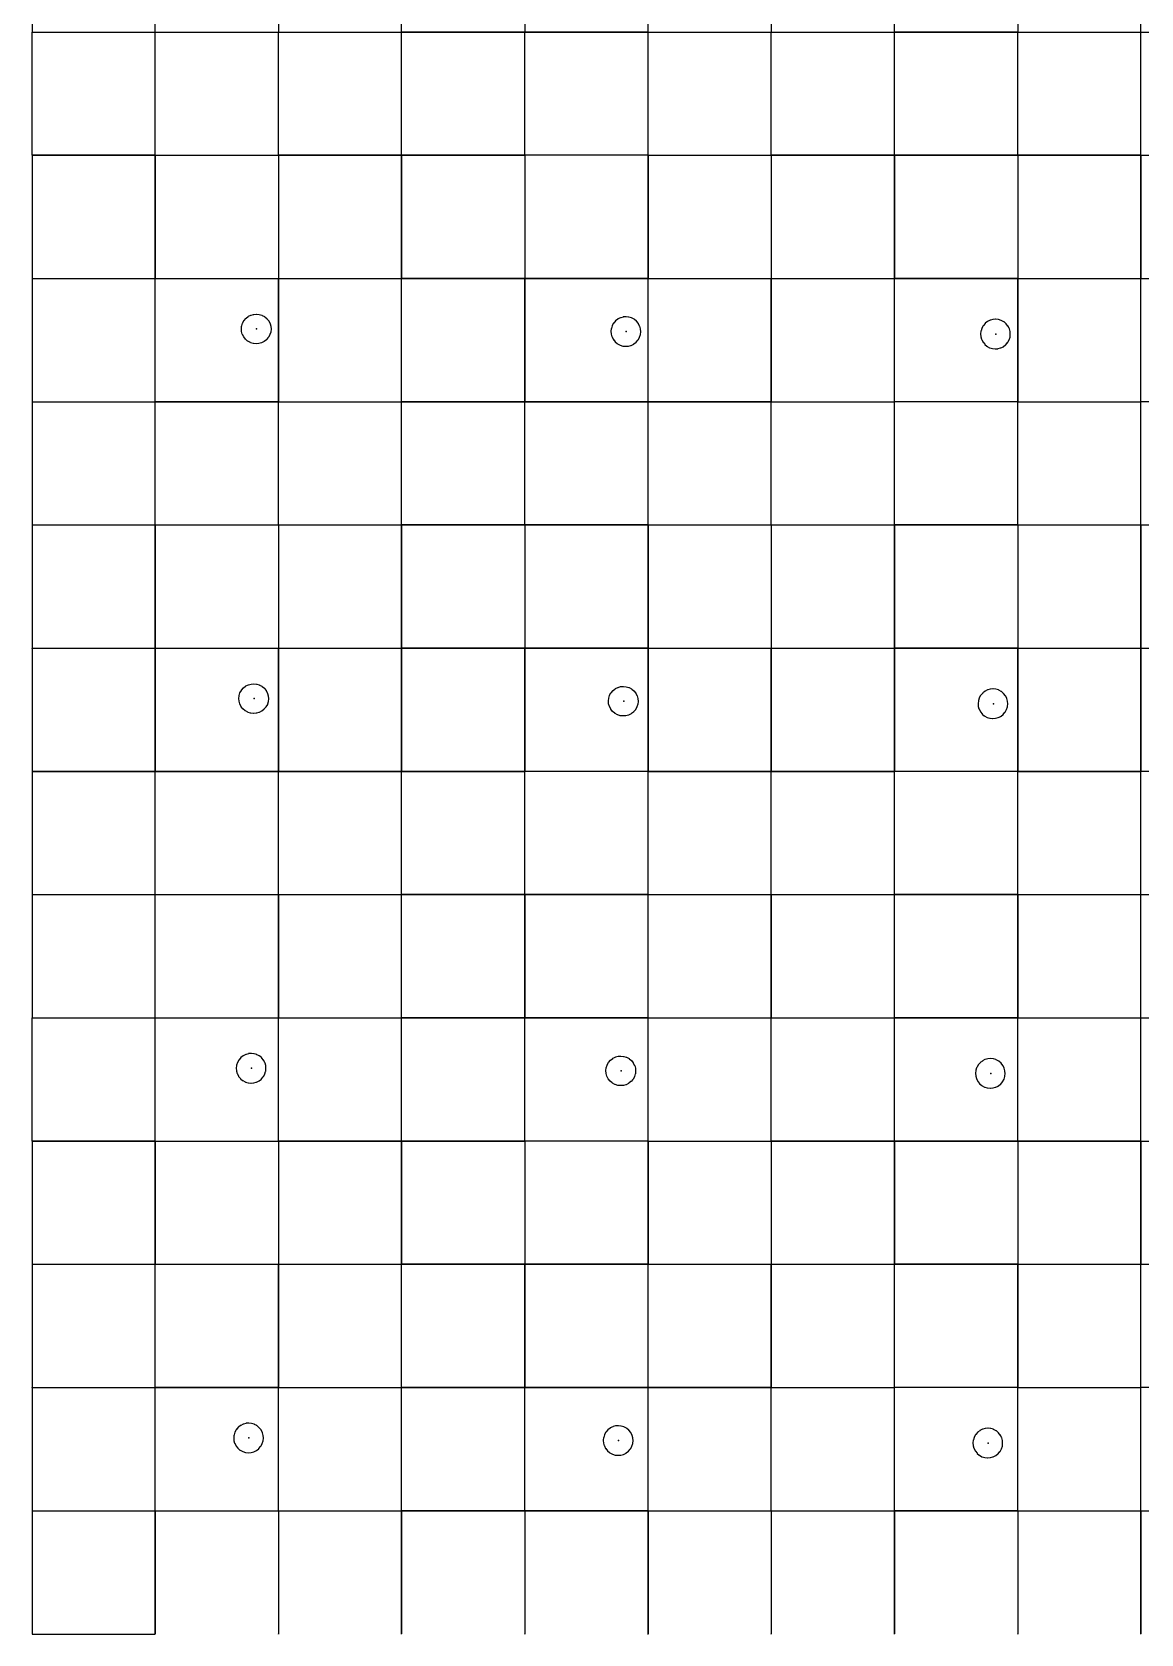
# Model space of a CAD drawing. Header units: metres. Extents: x 0 to 398, y -24 to 612.
# Drawn here: x 0 to 81, y 396 to 513 of the extents above; entities that cross this region are included whole.
import ezdxf

# ---------------------------------------------------------------- set-up
doc = ezdxf.new("R2010")
doc.units = ezdxf.units.M
doc.layers.add('LAYER_01_CUT', color=7, linetype='Continuous')
doc.layers.add('LAYER_04_GRID', color=7, linetype='Continuous')

msp = doc.modelspace()

# ---------------------------------------------------------------- linework, layer by layer
at = {"layer": 'LAYER_01_CUT'}
for points in [[(0, 530.99), (0, 522), (0, 521.99), (0, 513), (8.99, 513), (9, 513), (9, 521.99), (9, 522), (9, 530.99)], [(18, 521.99), (18, 513), (26.99, 513), (27, 513), (27, 521.99), (27, 522), (27, 530.99)], [(36, 521.99), (36, 513), (44.99, 513), (45, 513), (45, 521.99), (45, 522), (45, 530.99)], [(54, 521.99), (54, 513), (62.99, 513), (63, 513), (63, 521.99), (63, 522), (63, 530.99)], [(72, 521.99), (72, 513), (80.99, 513), (81, 513), (81, 521.99), (81, 522), (81, 530.99)], [(0, 512.99), (0, 513)], [(0, 513), (0.01, 513)], [(8.99, 504), (0, 504), (0, 512.99)], [(0.01, 513), (9, 513)], [(9, 513.01), (9, 513)], [(9.01, 513), (9, 513)], [(9, 512.99), (9, 513)], [(9, 504.01), (9, 513)], [(9, 513), (17.99, 513)], [(17.99, 486), (9, 486), (9, 494.99), (9, 495), (9, 503.99), (9, 504), (9, 512.99)], [(9.01, 513), (18, 513)], [(18, 513), (17.99, 513)], [(18, 513.01), (18, 513)], [(18, 512.99), (18, 513)], [(18, 504.01), (18, 513)], [(18, 513), (18.01, 513)], [(26.99, 504), (18, 504), (18, 512.99)], [(18.01, 513), (27, 513)], [(27, 513.01), (27, 513)], [(35.99, 513), (27, 513)], [(27.01, 513), (27, 513)], [(27, 512.99), (27, 513)], [(27, 504.01), (27, 513)], [(35.99, 486), (27, 486), (27, 494.99), (27, 495), (27, 503.99), (27, 504), (27, 512.99)], [(27.01, 513), (36, 513)], [(35.99, 513), (36, 513)], [(36, 513.01), (36, 513)], [(36, 512.99), (36, 513)], [(36, 504.01), (36, 513)], [(36, 513), (36.01, 513)], [(44.99, 504), (36, 504), (36, 512.99)], [(45, 513), (36.01, 513)], [(45, 513.01), (45, 513)], [(45, 512.99), (45, 513)], [(45, 504.01), (45, 513)], [(45, 513), (53.99, 513)], [(45, 513), (45.01, 513)], [(53.99, 486), (45, 486), (45, 494.99), (45, 495), (45, 503.99), (45, 504), (45, 512.99)], [(45.01, 513), (54, 513)], [(53.99, 513), (54, 513)], [(54, 513.01), (54, 513)], [(54.01, 513), (54, 513)], [(54, 512.99), (54, 513)], [(54, 504.01), (54, 513)], [(62.99, 504), (54, 504), (54, 512.99)], [(54.01, 513), (63, 513)], [(63, 513.01), (63, 513)], [(63, 512.99), (63, 513)], [(63, 504.01), (63, 513)], [(63, 513), (71.99, 513)], [(63, 513), (63.01, 513)], [(71.99, 486), (63, 486), (63, 494.99), (63, 495), (63, 503.99), (63, 504), (63, 512.99)], [(72, 513), (63.01, 513)], [(72, 513), (71.99, 513)], [(72, 513.01), (72, 513)], [(72, 512.99), (72, 513)], [(72, 504.01), (72, 513)], [(72, 513), (72.01, 513)], [(80.99, 504), (72, 504), (72, 512.99)], [(72.01, 513), (81, 513)], [(81, 513.01), (81, 513)], [(81.01, 513), (81, 513)], [(81, 512.99), (81, 513)], [(81, 504.01), (81, 513)], [(81, 513), (89.99, 513)], [(89.99, 486), (81, 486), (81, 494.99), (81, 495), (81, 503.99), (81, 504), (81, 512.99)], [(0, 504), (0, 503.99)], [(0, 504), (0.01, 504)], [(0, 503.99), (0, 495), (0, 494.99), (0, 486), (8.99, 486)], [(0.01, 504), (9, 504)], [(8.99, 504), (9, 504)], [(9, 504), (9, 504.01)], [(9.01, 504), (9, 504)], [(9, 504), (9, 495.01)], [(9, 504), (17.99, 504)], [(9.01, 504), (18, 504)], [(18, 504), (17.99, 504)], [(18, 504), (18, 504.01)], [(18, 504), (18, 503.99)], [(18, 504), (18, 495.01)], [(18, 504), (18.01, 504)], [(18, 503.99), (18, 495), (18, 495.01)], [(18.01, 504), (27, 504)], [(26.99, 504), (27, 504)], [(27, 504), (27, 504.01)], [(35.99, 504), (27, 504)], [(27.01, 504), (27, 504)], [(27, 504), (27, 495.01)], [(27.01, 504), (36, 504)], [(35.99, 504), (36, 504)], [(36, 504), (36, 504.01)], [(36, 504), (36, 503.99)], [(36, 504), (36, 495.01)], [(36, 504), (36.01, 504)], [(36, 503.99), (36, 495), (36, 495.01)], [(45, 504), (36.01, 504)], [(45, 504), (44.99, 504)], [(45, 504), (45, 504.01)], [(45, 504), (45, 495.01)], [(45, 504), (53.99, 504)], [(45, 504), (45.01, 504)], [(45.01, 504), (54, 504)], [(53.99, 504), (54, 504)], [(54, 504), (54, 504.01)], [(54.01, 504), (54, 504)], [(54, 504), (54, 503.99)], [(54, 504), (54, 495.01)], [(54, 503.99), (54, 495), (54, 495.01)], [(54.01, 504), (63, 504)], [(63, 504), (62.99, 504)], [(63, 504), (63, 504.01)], [(63, 504), (63, 495.01)], [(63, 504), (71.99, 504)], [(63, 504), (63.01, 504)], [(72, 504), (63.01, 504)], [(72, 504), (71.99, 504)], [(72, 504), (72, 504.01)], [(72, 504), (72, 503.99)], [(72, 504), (72, 495.01)], [(72, 504), (72.01, 504)], [(72, 503.99), (72, 495), (72, 495.01)], [(72.01, 504), (81, 504)], [(80.99, 504), (81, 504)], [(81, 504), (81, 504.01)], [(81.01, 504), (81, 504)], [(81, 504), (81, 495.01)], [(81, 504), (89.99, 504)], [(0, 495), (8.99, 495)], [(0, 495), (0.01, 495)], [(0.01, 495), (9, 495)], [(8.99, 495), (9, 495)], [(9, 495), (9, 495.01)], [(9.01, 495), (9, 495)], [(9, 486.01), (9, 495)], [(9, 495), (17.99, 495)], [(9.01, 495), (18, 495)], [(18, 495), (17.99, 495)], [(18, 486.01), (18, 495)], [(18, 495), (18, 494.99)], [(18, 495), (26.99, 495)], [(18, 495), (18.01, 495)], [(18, 494.99), (18, 486), (26.99, 486)], [(18.01, 495), (27, 495)], [(26.99, 495), (27, 495)], [(27, 495), (27, 495.01)], [(35.99, 495), (27, 495)], [(27.01, 495), (27, 495)], [(27, 486.01), (27, 495)], [(27.01, 495), (36, 495)], [(35.99, 495), (36, 495)], [(36, 486.01), (36, 495)], [(36, 495), (36, 494.99)], [(36, 495), (44.99, 495)], [(36, 495), (36.01, 495)], [(36, 494.99), (36, 486), (44.99, 486)], [(45, 495), (36.01, 495)], [(45, 495), (44.99, 495)], [(45, 495), (45, 495.01)], [(45, 486.01), (45, 495)], [(45, 495), (53.99, 495)], [(45, 495), (45.01, 495)], [(45.01, 495), (54, 495)], [(53.99, 495), (54, 495)], [(54.01, 495), (54, 495)], [(54, 486.01), (54, 495)], [(54, 495), (54, 494.99)], [(54, 495), (62.99, 495)], [(54, 494.99), (54, 486), (62.99, 486)], [(54.01, 495), (63, 495)], [(63, 495), (62.99, 495)], [(63, 495), (63, 495.01)], [(63, 486.01), (63, 495)], [(63, 495), (71.99, 495)], [(63, 495), (63.01, 495)], [(72, 495), (63.01, 495)], [(72, 495), (71.99, 495)], [(72, 486.01), (72, 495)], [(72, 495), (72, 494.99)], [(72, 495), (80.99, 495)], [(72, 495), (72.01, 495)], [(72, 494.99), (72, 486), (80.99, 486)], [(72.01, 495), (81, 495)], [(80.99, 495), (81, 495)], [(81, 495), (81, 495.01)], [(81.01, 495), (81, 495)], [(81, 486.01), (81, 495)], [(81, 495), (89.99, 495)], [(17.44, 491.1), (17.44, 491.09), (17.38, 490.91), (17.38, 490.9), (17.37, 490.89), (17.28, 490.71), (17.27, 490.71), (17.26, 490.69), (17.13, 490.54), (17.12, 490.53), (16.96, 490.41), (16.96, 490.4), (16.95, 490.4), (16.77, 490.31), (16.76, 490.3), (16.76, 490.3), (16.57, 490.25), (16.56, 490.25), (16.56, 490.25), (16.38, 490.23), (16.37, 490.23), (16.36, 490.23), (16.17, 490.25), (16.16, 490.25), (16.15, 490.26), (15.97, 490.31), (15.96, 490.32), (15.95, 490.32), (15.77, 490.42), (15.77, 490.42), (15.75, 490.43), (15.6, 490.56), (15.59, 490.57), (15.47, 490.73), (15.46, 490.74), (15.46, 490.74), (15.37, 490.92), (15.36, 490.93), (15.36, 490.94), (15.31, 491.12), (15.31, 491.13), (15.31, 491.14), (15.29, 491.32), (15.29, 491.32), (15.29, 491.33), (15.31, 491.52), (15.31, 491.53), (15.32, 491.54), (15.37, 491.73), (15.38, 491.73), (15.38, 491.74), (15.48, 491.92), (15.48, 491.93), (15.49, 491.94), (15.62, 492.09), (15.63, 492.1), (15.79, 492.23), (15.8, 492.23), (15.8, 492.24), (15.98, 492.32), (15.99, 492.33), (16, 492.33), (16.18, 492.38), (16.19, 492.38), (16.2, 492.38), (16.38, 492.4), (16.38, 492.4), (16.39, 492.4), (16.58, 492.38), (16.59, 492.38), (16.6, 492.38), (16.79, 492.32), (16.8, 492.31), (16.8, 492.31), (16.98, 492.22), (16.99, 492.21), (17, 492.2), (17.16, 492.07), (17.16, 492.06), (17.29, 491.9), (17.29, 491.9), (17.3, 491.89), (17.39, 491.71), (17.39, 491.7), (17.39, 491.69), (17.44, 491.51), (17.44, 491.5), (17.44, 491.49), (17.46, 491.32), (17.46, 491.31), (17.46, 491.3), (17.44, 491.11), (17.44, 491.1)], [(42.75, 490.25), (42.77, 490.23), (42.77, 490.23), (42.95, 490.13), (42.96, 490.13), (42.97, 490.13), (43.15, 490.07), (43.16, 490.07), (43.17, 490.07), (43.36, 490.05), (43.37, 490.05), (43.38, 490.05), (43.56, 490.06), (43.56, 490.06), (43.57, 490.06), (43.75, 490.11), (43.76, 490.12), (43.77, 490.12), (43.95, 490.21), (43.96, 490.21), (43.96, 490.22), (44.12, 490.34), (44.13, 490.35), (44.26, 490.51), (44.27, 490.52), (44.28, 490.53), (44.37, 490.7), (44.38, 490.71), (44.38, 490.72), (44.44, 490.91), (44.44, 490.91), (44.44, 490.92), (44.46, 491.11), (44.46, 491.12), (44.46, 491.13), (44.44, 491.31), (44.44, 491.32), (44.44, 491.32), (44.39, 491.51), (44.39, 491.52), (44.38, 491.52), (44.3, 491.7), (44.29, 491.71), (44.29, 491.72), (44.16, 491.88), (44.16, 491.88), (44, 492.01), (43.99, 492.02), (43.98, 492.03), (43.8, 492.12), (43.79, 492.13), (43.79, 492.13), (43.6, 492.19), (43.59, 492.19), (43.58, 492.19), (43.39, 492.21), (43.38, 492.21), (43.38, 492.21), (43.2, 492.2), (43.19, 492.2), (43.18, 492.19), (43, 492.14), (42.99, 492.14), (42.98, 492.14), (42.8, 492.05), (42.8, 492.04), (42.79, 492.04), (42.63, 491.91), (42.62, 491.91), (42.49, 491.75), (42.48, 491.74), (42.48, 491.73), (42.38, 491.56), (42.38, 491.55), (42.37, 491.54), (42.32, 491.35), (42.31, 491.34), (42.31, 491.34), (42.29, 491.14), (42.29, 491.14), (42.29, 491.13), (42.31, 490.95), (42.31, 490.94), (42.31, 490.93), (42.36, 490.75), (42.36, 490.74), (42.37, 490.73), (42.46, 490.56), (42.46, 490.55), (42.47, 490.54), (42.59, 490.38), (42.6, 490.38), (42.75, 490.25)], [(69.6, 490.19), (69.75, 490.06), (69.76, 490.05), (69.77, 490.04), (69.95, 489.95), (69.96, 489.94), (69.97, 489.94), (70.15, 489.88), (70.16, 489.88), (70.17, 489.88), (70.36, 489.86), (70.37, 489.86), (70.38, 489.86), (70.55, 489.87), (70.56, 489.88), (70.57, 489.88), (70.75, 489.93), (70.76, 489.93), (70.77, 489.93), (70.95, 490.02), (70.96, 490.03), (70.96, 490.03), (71.12, 490.16), (71.13, 490.16), (71.26, 490.32), (71.27, 490.33), (71.27, 490.34), (71.37, 490.52), (71.37, 490.52), (71.38, 490.53), (71.44, 490.72), (71.44, 490.73), (71.44, 490.74), (71.46, 490.93), (71.46, 490.94), (71.46, 490.94), (71.44, 491.12), (71.44, 491.13), (71.44, 491.14), (71.39, 491.32), (71.39, 491.33), (71.38, 491.34), (71.3, 491.51), (71.29, 491.52), (71.29, 491.53), (71.16, 491.69), (71.15, 491.7), (71, 491.83), (70.99, 491.84), (70.98, 491.84), (70.8, 491.94), (70.79, 491.94), (70.79, 491.94), (70.6, 492), (70.59, 492), (70.58, 492.01), (70.39, 492.03), (70.38, 492.03), (70.38, 492.03), (70.2, 492.01), (70.19, 492.01), (70.18, 492.01), (70, 491.96), (69.99, 491.95), (69.98, 491.95), (69.8, 491.86), (69.8, 491.86), (69.79, 491.85), (69.63, 491.73), (69.62, 491.72), (69.49, 491.57), (69.48, 491.55), (69.48, 491.55), (69.38, 491.37), (69.38, 491.36), (69.37, 491.35), (69.32, 491.17), (69.31, 491.16), (69.31, 491.15), (69.29, 490.96), (69.29, 490.95), (69.29, 490.94), (69.31, 490.76), (69.31, 490.76), (69.31, 490.75), (69.36, 490.56), (69.36, 490.56), (69.37, 490.55), (69.46, 490.37), (69.46, 490.36), (69.47, 490.36), (69.59, 490.2), (69.6, 490.19)], [(0, 485.99), (0, 486)], [(0, 486), (0.01, 486)], [(0, 485.99), (0, 477), (0, 476.99), (0, 468), (8.99, 468), (9, 468), (9, 476.99), (9, 477), (9, 485.99)], [(0.01, 486), (9, 486)], [(8.99, 486), (9, 486)], [(9, 486.01), (9, 486)], [(9.01, 486), (9, 486)], [(9, 485.99), (9, 486)], [(9, 477.01), (9, 486)], [(9.01, 486), (18, 486)], [(18, 486), (17.99, 486)], [(17.99, 477), (18, 477), (18, 485.99)], [(18, 486.01), (18, 486)], [(18, 485.99), (18, 486)], [(18, 477.01), (18, 486)], [(18, 486), (18.01, 486)], [(18.01, 486), (27, 486)], [(26.99, 486), (27, 486)], [(26.99, 468), (27, 468), (27, 476.99), (27, 477), (27, 485.99)], [(27, 486.01), (27, 486)], [(27.01, 486), (27, 486)], [(27, 485.99), (27, 486)], [(27, 477.01), (27, 486)], [(27.01, 486), (36, 486)], [(35.99, 486), (36, 486)], [(35.99, 477), (36, 477), (36, 485.99)], [(36, 486.01), (36, 486)], [(36, 485.99), (36, 486)], [(36, 477.01), (36, 486)], [(36, 486), (36.01, 486)], [(45, 486), (36.01, 486)], [(45, 486), (44.99, 486)], [(44.99, 468), (45, 468), (45, 476.99), (45, 477), (45, 485.99)], [(45, 486.01), (45, 486)], [(45, 485.99), (45, 486)], [(45, 477.01), (45, 486)], [(45, 486), (45.01, 486)], [(45.01, 486), (54, 486)], [(53.99, 486), (54, 486)], [(53.99, 477), (54, 477), (54, 485.99)], [(54, 486.01), (54, 486)], [(54.01, 486), (54, 486)], [(54, 485.99), (54, 486)], [(54, 477.01), (54, 486)], [(54.01, 486), (63, 486)], [(63, 486), (62.99, 486)], [(62.99, 468), (63, 468), (63, 476.99), (63, 477), (63, 485.99)], [(63, 486.01), (63, 486)], [(63, 485.99), (63, 486)], [(63, 477.01), (63, 486)], [(63, 486), (63.01, 486)], [(72, 486), (63.01, 486)], [(72, 486), (71.99, 486)], [(71.99, 477), (72, 477), (72, 485.99)], [(72, 486.01), (72, 486)], [(72, 485.99), (72, 486)], [(72, 477.01), (72, 486)], [(72, 486), (72.01, 486)], [(72.01, 486), (81, 486)], [(80.99, 486), (81, 486)], [(80.99, 468), (81, 468), (81, 476.99), (81, 477), (81, 485.99)], [(81, 486.01), (81, 486)], [(81.01, 486), (81, 486)], [(81, 485.99), (81, 486)], [(81, 477.01), (81, 486)], [(0, 477), (8.99, 477)], [(0, 477), (0.01, 477)], [(0.01, 477), (9, 477)], [(8.99, 477), (9, 477)], [(9, 477), (9, 477.01)], [(9.01, 477), (9, 477)], [(9, 477), (9, 468.01)], [(9, 477), (17.99, 477)], [(9.01, 477), (18, 477)], [(18, 477), (18, 477.01)], [(18, 477), (18, 476.99)], [(18, 477), (18, 468.01)], [(18, 477), (26.99, 477)], [(18, 477), (18.01, 477)], [(18, 476.99), (18, 468), (18, 468.01)], [(18.01, 477), (27, 477)], [(26.99, 477), (27, 477)], [(27, 477), (27, 477.01)], [(35.99, 477), (27, 477)], [(27.01, 477), (27, 477)], [(27, 477), (27, 468.01)], [(27.01, 477), (36, 477)], [(36, 477), (36, 477.01)], [(36, 477), (36, 476.99)], [(36, 477), (36, 468.01)], [(36, 477), (44.99, 477)], [(36, 477), (36.01, 477)], [(36, 476.99), (36, 468), (36, 468.01)], [(45, 477), (36.01, 477)], [(45, 477), (44.99, 477)], [(45, 477), (45, 477.01)], [(45, 477), (45, 468.01)], [(45, 477), (53.99, 477)], [(45, 477), (45.01, 477)], [(45.01, 477), (54, 477)], [(54, 477), (54, 477.01)], [(54.01, 477), (54, 477)], [(54, 477), (54, 476.99)], [(54, 477), (54, 468.01)], [(54, 477), (62.99, 477)], [(54, 476.99), (54, 468), (54, 468.01)], [(54.01, 477), (63, 477)], [(63, 477), (62.99, 477)], [(63, 477), (63, 477.01)], [(63, 477), (63, 468.01)], [(63, 477), (71.99, 477)], [(63, 477), (63.01, 477)], [(72, 477), (63.01, 477)], [(72, 477), (72, 477.01)], [(72, 477), (72, 476.99)], [(72, 477), (72, 468.01)], [(72, 477), (80.99, 477)], [(72, 477), (72.01, 477)], [(72, 476.99), (72, 468), (72, 468.01)], [(72.01, 477), (81, 477)], [(80.99, 477), (81, 477)], [(81, 477), (81, 477.01)], [(81.01, 477), (81, 477)], [(81, 477), (81, 468.01)], [(81, 477), (89.99, 477)], [(0, 467.99), (0, 468)], [(0, 468), (0.01, 468)], [(0.01, 468), (9, 468)], [(9, 468), (9, 468.01)], [(9.01, 468), (9, 468)], [(9, 467.99), (9, 468)], [(9, 459.01), (9, 468)], [(9, 468), (17.99, 468)], [(9.01, 468), (18, 468)], [(18, 468), (17.99, 468)], [(18, 467.99), (18, 468)], [(18, 459.01), (18, 468)], [(18, 468), (26.99, 468)], [(18, 468), (18.01, 468)], [(18.01, 468), (27, 468)], [(27, 468), (27, 468.01)], [(35.99, 468), (27, 468)], [(27.01, 468), (27, 468)], [(27, 467.99), (27, 468)], [(27, 459.01), (27, 468)], [(27.01, 468), (36, 468)], [(35.99, 468), (36, 468)], [(36, 467.99), (36, 468)], [(36, 459.01), (36, 468)], [(36, 468), (44.99, 468)], [(36, 468), (36.01, 468)], [(45, 468), (36.01, 468)], [(45, 468), (45, 468.01)], [(45, 467.99), (45, 468)], [(45, 459.01), (45, 468)], [(45, 468), (53.99, 468)], [(45, 468), (45.01, 468)], [(45.01, 468), (54, 468)], [(53.99, 468), (54, 468)], [(54.01, 468), (54, 468)], [(54, 467.99), (54, 468)], [(54, 459.01), (54, 468)], [(54, 468), (62.99, 468)], [(54.01, 468), (63, 468)], [(63, 468), (63, 468.01)], [(63, 467.99), (63, 468)], [(63, 459.01), (63, 468)], [(63, 468), (71.99, 468)], [(63, 468), (63.01, 468)], [(72, 468), (63.01, 468)], [(72, 468), (71.99, 468)], [(72, 467.99), (72, 468)], [(72, 459.01), (72, 468)], [(72, 468), (80.99, 468)], [(72, 468), (72.01, 468)], [(72.01, 468), (81, 468)], [(81, 468), (81, 468.01)], [(81.01, 468), (81, 468)], [(81, 467.99), (81, 468)], [(81, 459.01), (81, 468)], [(81, 468), (89.99, 468)], [(0, 467.99), (0, 459)], [(9, 467.99), (9, 459)], [(18, 467.99), (18, 459)], [(27, 467.99), (27, 459)], [(36, 467.99), (36, 459)], [(45, 467.99), (45, 459)], [(54, 467.99), (54, 459)], [(63, 467.99), (63, 459)], [(72, 467.99), (72, 459)], [(81, 467.99), (81, 459)], [(15.19, 464.73), (15.19, 464.74), (15.29, 464.92), (15.3, 464.93), (15.31, 464.94), (15.44, 465.1), (15.44, 465.1), (15.6, 465.23), (15.61, 465.23), (15.62, 465.24), (15.8, 465.32), (15.8, 465.33), (15.81, 465.33), (16, 465.38), (16, 465.38), (16.01, 465.38), (16.19, 465.4), (16.2, 465.4), (16.21, 465.4), (16.4, 465.38), (16.4, 465.38), (16.41, 465.38), (16.6, 465.32), (16.61, 465.32), (16.62, 465.31), (16.79, 465.22), (16.8, 465.21), (16.81, 465.2), (16.97, 465.07), (16.98, 465.06), (17.1, 464.9), (17.11, 464.9), (17.11, 464.89), (17.2, 464.71), (17.2, 464.7), (17.2, 464.7), (17.26, 464.51), (17.26, 464.5), (17.26, 464.5), (17.27, 464.32), (17.27, 464.31), (17.27, 464.3), (17.25, 464.11), (17.25, 464.1), (17.25, 464.09), (17.19, 463.91), (17.19, 463.9), (17.19, 463.89), (17.09, 463.71), (17.09, 463.71), (17.07, 463.69), (16.94, 463.54), (16.94, 463.53), (16.78, 463.41), (16.77, 463.4), (16.76, 463.4), (16.58, 463.31), (16.58, 463.3), (16.57, 463.3), (16.39, 463.25), (16.38, 463.25), (16.37, 463.25), (16.19, 463.23), (16.18, 463.23), (16.17, 463.23), (15.98, 463.25), (15.98, 463.25), (15.97, 463.26), (15.78, 463.31), (15.77, 463.32), (15.76, 463.32), (15.59, 463.42), (15.58, 463.42), (15.57, 463.43), (15.41, 463.56), (15.41, 463.57), (15.28, 463.73), (15.28, 463.74), (15.27, 463.74), (15.18, 463.92), (15.18, 463.93), (15.18, 463.94), (15.12, 464.12), (15.12, 464.13), (15.12, 464.14), (15.11, 464.32), (15.11, 464.32), (15.11, 464.33), (15.13, 464.52), (15.13, 464.53), (15.13, 464.54), (15.19, 464.73), (15.19, 464.73)], [(44.25, 463.91), (44.19, 463.72), (44.19, 463.71), (44.19, 463.7), (44.09, 463.53), (44.08, 463.52), (44.07, 463.51), (43.94, 463.35), (43.94, 463.34), (43.78, 463.22), (43.77, 463.21), (43.76, 463.21), (43.58, 463.12), (43.58, 463.12), (43.57, 463.12), (43.38, 463.06), (43.38, 463.06), (43.37, 463.06), (43.19, 463.05), (43.18, 463.05), (43.17, 463.05), (42.98, 463.07), (42.98, 463.07), (42.97, 463.07), (42.78, 463.13), (42.77, 463.13), (42.76, 463.13), (42.59, 463.23), (42.58, 463.24), (42.57, 463.25), (42.41, 463.38), (42.4, 463.38), (42.28, 463.54), (42.27, 463.55), (42.27, 463.56), (42.18, 463.74), (42.18, 463.74), (42.18, 463.75), (42.12, 463.93), (42.12, 463.94), (42.12, 463.95), (42.11, 464.13), (42.11, 464.14), (42.11, 464.15), (42.13, 464.34), (42.13, 464.34), (42.13, 464.35), (42.19, 464.54), (42.19, 464.55), (42.19, 464.56), (42.29, 464.73), (42.29, 464.74), (42.31, 464.75), (42.44, 464.91), (42.44, 464.91), (42.6, 465.04), (42.61, 465.05), (42.62, 465.05), (42.8, 465.14), (42.8, 465.14), (42.81, 465.14), (42.99, 465.2), (43, 465.2), (43.01, 465.2), (43.19, 465.21), (43.2, 465.21), (43.21, 465.21), (43.4, 465.19), (43.4, 465.19), (43.41, 465.19), (43.6, 465.13), (43.61, 465.13), (43.62, 465.13), (43.79, 465.03), (43.8, 465.02), (43.81, 465.01), (43.97, 464.88), (43.97, 464.88), (44.1, 464.72), (44.1, 464.71), (44.11, 464.7), (44.2, 464.52), (44.2, 464.52), (44.2, 464.51), (44.26, 464.33), (44.26, 464.32), (44.26, 464.31), (44.27, 464.13), (44.27, 464.12), (44.27, 464.11), (44.25, 463.92), (44.25, 463.92), (44.25, 463.91)], [(69.59, 463.04), (69.76, 462.95), (69.77, 462.94), (69.78, 462.94), (69.97, 462.88), (69.97, 462.88), (69.98, 462.88), (70.17, 462.86), (70.18, 462.86), (70.19, 462.86), (70.37, 462.88), (70.38, 462.88), (70.38, 462.88), (70.57, 462.93), (70.58, 462.93), (70.58, 462.93), (70.76, 463.02), (70.77, 463.03), (70.78, 463.03), (70.94, 463.16), (70.94, 463.16), (71.07, 463.32), (71.08, 463.33), (71.09, 463.34), (71.18, 463.52), (71.19, 463.52), (71.19, 463.53), (71.25, 463.72), (71.25, 463.73), (71.25, 463.74), (71.27, 463.93), (71.27, 463.94), (71.27, 463.94), (71.26, 464.12), (71.26, 464.13), (71.25, 464.14), (71.2, 464.32), (71.2, 464.33), (71.2, 464.34), (71.11, 464.52), (71.1, 464.52), (71.1, 464.53), (70.97, 464.69), (70.97, 464.7), (70.81, 464.83), (70.8, 464.84), (70.79, 464.84), (70.62, 464.94), (70.61, 464.94), (70.6, 464.95), (70.41, 465), (70.4, 465.01), (70.39, 465.01), (70.2, 465.03), (70.2, 465.03), (70.19, 465.03), (70.01, 465.01), (70, 465.01), (69.99, 465.01), (69.81, 464.96), (69.8, 464.96), (69.79, 464.95), (69.62, 464.86), (69.61, 464.86), (69.6, 464.85), (69.44, 464.73), (69.44, 464.72), (69.31, 464.57), (69.29, 464.55), (69.29, 464.55), (69.19, 464.37), (69.19, 464.36), (69.19, 464.35), (69.13, 464.17), (69.13, 464.16), (69.13, 464.15), (69.11, 463.96), (69.11, 463.95), (69.11, 463.94), (69.12, 463.76), (69.12, 463.76), (69.12, 463.75), (69.17, 463.56), (69.18, 463.56), (69.18, 463.55), (69.27, 463.37), (69.27, 463.36), (69.28, 463.36), (69.4, 463.2), (69.41, 463.19), (69.56, 463.06), (69.58, 463.05), (69.59, 463.04)], [(8.99, 459), (0, 459), (0.01, 459)], [(0, 458.99), (0, 459)], [(0, 458.99), (0, 450), (0, 449.99), (0, 441), (8.99, 441), (9, 441), (9, 449.99), (9, 450), (9, 458.99)], [(0.01, 459), (9, 459)], [(8.99, 459), (9, 459)], [(9, 459.01), (9, 459)], [(17.99, 459), (9, 459), (9.01, 459)], [(9, 458.99), (9, 459)], [(9, 450.01), (9, 459)], [(9.01, 459), (18, 459)], [(18, 459), (17.99, 459)], [(17.99, 450), (18, 450), (18, 458.99)], [(18, 459.01), (18, 459)], [(26.99, 459), (18, 459), (18.01, 459)], [(18, 458.99), (18, 459)], [(18, 450.01), (18, 459)], [(18, 449.99), (18, 441), (26.99, 441), (27, 441), (27, 449.99), (27, 450), (27, 458.99)], [(18.01, 459), (27, 459)], [(26.99, 459), (27, 459)], [(27, 459.01), (27, 459)], [(35.99, 459), (27, 459), (27.01, 459)], [(27, 458.99), (27, 459)], [(27, 450.01), (27, 459)], [(27.01, 459), (36, 459)], [(35.99, 459), (36, 459)], [(35.99, 450), (36, 450), (36, 458.99)], [(36, 459.01), (36, 459)], [(44.99, 459), (36, 459), (36.01, 459)], [(36, 458.99), (36, 459)], [(36, 450.01), (36, 459)], [(36, 449.99), (36, 441), (44.99, 441), (45, 441), (45, 449.99), (45, 450), (45, 458.99)], [(45, 459), (36.01, 459)], [(45, 459), (44.99, 459)], [(45, 459.01), (45, 459)], [(53.99, 459), (45, 459), (45.01, 459)], [(45, 458.99), (45, 459)], [(45, 450.01), (45, 459)], [(45.01, 459), (54, 459)], [(53.99, 459), (54, 459)], [(53.99, 450), (54, 450), (54, 458.99)], [(54, 459.01), (54, 459)], [(62.99, 459), (54, 459), (54.01, 459)], [(54, 458.99), (54, 459)], [(54, 450.01), (54, 459)], [(54, 449.99), (54, 441), (62.99, 441), (63, 441), (63, 449.99), (63, 450), (63, 458.99)], [(54.01, 459), (63, 459)], [(63, 459), (62.99, 459)], [(63, 459.01), (63, 459)], [(71.99, 459), (63, 459), (63.01, 459)], [(63, 458.99), (63, 459)], [(63, 450.01), (63, 459)], [(72, 459), (63.01, 459)], [(72, 459), (71.99, 459)], [(71.99, 450), (72, 450), (72, 458.99)], [(72, 459.01), (72, 459)], [(80.99, 459), (72, 459), (72.01, 459)], [(72, 458.99), (72, 459)], [(72, 450.01), (72, 459)], [(72, 449.99), (72, 441), (80.99, 441), (81, 441), (81, 449.99), (81, 450), (81, 458.99)], [(72.01, 459), (81, 459)], [(80.99, 459), (81, 459)], [(81, 459.01), (81, 459)], [(89.99, 459), (81, 459), (81.01, 459)], [(81, 458.99), (81, 459)], [(81, 450.01), (81, 459)], [(0, 450), (8.99, 450)], [(0, 450), (0.01, 450)], [(0.01, 450), (9, 450)], [(8.99, 450), (9, 450)], [(9, 450), (9, 450.01)], [(9.01, 450), (9, 450)], [(9, 441.01), (9, 450)], [(9, 450), (17.99, 450)], [(9.01, 450), (18, 450)], [(18, 450), (18, 450.01)], [(18, 441.01), (18, 450)], [(18, 450), (18, 449.99)], [(18, 450), (26.99, 450)], [(18, 450), (18.01, 450)], [(18.01, 450), (27, 450)], [(26.99, 450), (27, 450)], [(27, 450), (27, 450.01)], [(35.99, 450), (27, 450)], [(27.01, 450), (27, 450)], [(27, 441.01), (27, 450)], [(27.01, 450), (36, 450)], [(36, 450), (36, 450.01)], [(36, 441.01), (36, 450)], [(36, 450), (36, 449.99)], [(36, 450), (44.99, 450)], [(36, 450), (36.01, 450)], [(45, 450), (36.01, 450)], [(45, 450), (44.99, 450)], [(45, 450), (45, 450.01)], [(45, 441.01), (45, 450)], [(45, 450), (53.99, 450)], [(45, 450), (45.01, 450)], [(45.01, 450), (54, 450)], [(54, 450), (54, 450.01)], [(54.01, 450), (54, 450)], [(54, 441.01), (54, 450)], [(54, 450), (54, 449.99)], [(54, 450), (62.99, 450)], [(54.01, 450), (63, 450)], [(63, 450), (62.99, 450)], [(63, 450), (63, 450.01)], [(63, 441.01), (63, 450)], [(63, 450), (71.99, 450)], [(63, 450), (63.01, 450)], [(72, 450), (63.01, 450)], [(72, 450), (72, 450.01)], [(72, 441.01), (72, 450)], [(72, 450), (72, 449.99)], [(72, 450), (80.99, 450)], [(72, 450), (72.01, 450)], [(72.01, 450), (81, 450)], [(80.99, 450), (81, 450)], [(81, 450), (81, 450.01)], [(81.01, 450), (81, 450)], [(81, 441.01), (81, 450)], [(81, 450), (89.99, 450)], [(0, 440.99), (0, 441)], [(0, 441), (0.01, 441)], [(8.99, 432), (0, 432), (0, 440.99)], [(0.01, 441), (9, 441)], [(9, 441.01), (9, 441)], [(9.01, 441), (9, 441)], [(9, 440.99), (9, 441)], [(9, 432.01), (9, 441)], [(9, 441), (17.99, 441)], [(17.99, 414), (9, 414), (9, 422.99), (9, 423), (9, 431.99), (9, 432), (9, 440.99)], [(9.01, 441), (18, 441)], [(18, 441), (17.99, 441)], [(18, 441.01), (18, 441)], [(18, 440.99), (18, 441)], [(18, 432.01), (18, 441)], [(18, 441), (18.01, 441)], [(26.99, 432), (18, 432), (18, 440.99)], [(18.01, 441), (27, 441)], [(27, 441.01), (27, 441)], [(35.99, 441), (27, 441)], [(27.01, 441), (27, 441)], [(27, 440.99), (27, 441)], [(27, 432.01), (27, 441)], [(35.99, 414), (27, 414), (27, 422.99), (27, 423), (27, 431.99), (27, 432), (27, 440.99)], [(27.01, 441), (36, 441)], [(35.99, 441), (36, 441)], [(36, 441.01), (36, 441)], [(36, 440.99), (36, 441)], [(36, 432.01), (36, 441)], [(36, 441), (36.01, 441)], [(44.99, 432), (36, 432), (36, 440.99)], [(45, 441), (36.01, 441)], [(45, 441.01), (45, 441)], [(45, 440.99), (45, 441)], [(45, 432.01), (45, 441)], [(45, 441), (53.99, 441)], [(45, 441), (45.01, 441)], [(53.99, 414), (45, 414), (45, 422.99), (45, 423), (45, 431.99), (45, 432), (45, 440.99)], [(45.01, 441), (54, 441)], [(53.99, 441), (54, 441)], [(54, 441.01), (54, 441)], [(54.01, 441), (54, 441)], [(54, 440.99), (54, 441)], [(54, 432.01), (54, 441)], [(62.99, 432), (54, 432), (54, 440.99)], [(54.01, 441), (63, 441)], [(63, 441.01), (63, 441)], [(63, 440.99), (63, 441)], [(63, 432.01), (63, 441)], [(63, 441), (71.99, 441)], [(63, 441), (63.01, 441)], [(71.99, 414), (63, 414), (63, 422.99), (63, 423), (63, 431.99), (63, 432), (63, 440.99)], [(72, 441), (63.01, 441)], [(72, 441), (71.99, 441)], [(72, 441.01), (72, 441)], [(72, 440.99), (72, 441)], [(72, 432.01), (72, 441)], [(72, 441), (72.01, 441)], [(80.99, 432), (72, 432), (72, 440.99)], [(72.01, 441), (81, 441)], [(81, 441.01), (81, 441)], [(81.01, 441), (81, 441)], [(81, 440.99), (81, 441)], [(81, 432.01), (81, 441)], [(81, 441), (89.99, 441)], [(89.99, 414), (81, 414), (81, 422.99), (81, 423), (81, 431.99), (81, 432), (81, 440.99)], [(17.01, 436.91), (17.06, 437.09), (17.07, 437.1), (17.07, 437.11), (17.09, 437.3), (17.09, 437.31), (17.09, 437.32), (17.07, 437.5), (17.07, 437.5), (17.07, 437.51), (17.02, 437.7), (17.02, 437.7), (17.01, 437.71), (16.92, 437.89), (16.92, 437.9), (16.91, 437.9), (16.79, 438.06), (16.78, 438.07), (16.63, 438.2), (16.61, 438.21), (16.61, 438.22), (16.43, 438.31), (16.42, 438.32), (16.41, 438.32), (16.23, 438.38), (16.22, 438.38), (16.21, 438.38), (16.02, 438.4), (16.01, 438.4), (16, 438.4), (15.82, 438.39), (15.82, 438.38), (15.81, 438.38), (15.63, 438.33), (15.62, 438.33), (15.61, 438.33), (15.43, 438.24), (15.42, 438.23), (15.42, 438.23), (15.26, 438.1), (15.25, 438.1), (15.12, 437.94), (15.11, 437.93), (15.1, 437.92), (15.01, 437.74), (15, 437.74), (15, 437.73), (14.94, 437.54), (14.94, 437.53), (14.94, 437.52), (14.92, 437.33), (14.92, 437.32), (14.92, 437.32), (14.94, 437.14), (14.94, 437.13), (14.94, 437.12), (14.99, 436.94), (14.99, 436.93), (15, 436.92), (15.08, 436.75), (15.09, 436.74), (15.09, 436.73), (15.22, 436.57), (15.22, 436.56), (15.38, 436.43), (15.39, 436.42), (15.4, 436.42), (15.58, 436.32), (15.59, 436.32), (15.59, 436.31), (15.78, 436.26), (15.79, 436.26), (15.8, 436.25), (15.99, 436.23), (16, 436.23), (16, 436.23), (16.18, 436.25), (16.19, 436.25), (16.2, 436.25), (16.38, 436.3), (16.39, 436.31), (16.4, 436.31), (16.58, 436.4), (16.58, 436.4), (16.59, 436.41), (16.75, 436.53), (16.76, 436.54), (16.89, 436.69), (16.9, 436.71), (16.9, 436.71), (17, 436.89), (17, 436.9), (17.01, 436.91)], [(44, 436.7), (43.9, 436.53), (43.9, 436.52), (43.89, 436.51), (43.76, 436.35), (43.75, 436.35), (43.59, 436.22), (43.58, 436.22), (43.58, 436.21), (43.4, 436.12), (43.39, 436.12), (43.38, 436.12), (43.2, 436.07), (43.19, 436.06), (43.18, 436.06), (43, 436.05), (43, 436.05), (42.99, 436.05), (42.8, 436.07), (42.79, 436.07), (42.78, 436.07), (42.59, 436.13), (42.58, 436.13), (42.58, 436.14), (42.4, 436.23), (42.39, 436.24), (42.38, 436.25), (42.22, 436.38), (42.22, 436.38), (42.09, 436.54), (42.09, 436.55), (42.08, 436.56), (41.99, 436.74), (41.99, 436.74), (41.99, 436.75), (41.94, 436.94), (41.94, 436.94), (41.94, 436.95), (41.92, 437.13), (41.92, 437.14), (41.92, 437.15), (41.94, 437.34), (41.94, 437.34), (41.94, 437.35), (42, 437.54), (42, 437.55), (42.01, 437.56), (42.1, 437.73), (42.11, 437.74), (42.12, 437.75), (42.25, 437.91), (42.26, 437.92), (42.42, 438.04), (42.42, 438.05), (42.43, 438.05), (42.61, 438.14), (42.62, 438.14), (42.62, 438.15), (42.81, 438.2), (42.82, 438.2), (42.82, 438.2), (43, 438.21), (43.01, 438.21), (43.02, 438.21), (43.21, 438.19), (43.22, 438.19), (43.23, 438.19), (43.41, 438.13), (43.42, 438.13), (43.43, 438.13), (43.61, 438.03), (43.61, 438.03), (43.63, 438.01), (43.78, 437.88), (43.79, 437.88), (43.91, 437.72), (43.92, 437.71), (43.92, 437.7), (44.01, 437.53), (44.02, 437.52), (44.02, 437.51), (44.07, 437.33), (44.07, 437.32), (44.07, 437.31), (44.09, 437.13), (44.09, 437.12), (44.09, 437.11), (44.07, 436.92), (44.07, 436.92), (44.06, 436.91), (44.01, 436.72), (44, 436.71), (44, 436.7)], [(70.2, 435.88), (70.38, 435.93), (70.39, 435.93), (70.4, 435.94), (70.57, 436.02), (70.58, 436.03), (70.59, 436.03), (70.75, 436.16), (70.76, 436.16), (70.89, 436.32), (70.9, 436.33), (70.9, 436.34), (71, 436.52), (71, 436.53), (71, 436.53), (71.06, 436.72), (71.06, 436.73), (71.07, 436.74), (71.09, 436.93), (71.09, 436.94), (71.09, 436.94), (71.07, 437.12), (71.07, 437.13), (71.07, 437.14), (71.02, 437.32), (71.01, 437.33), (71.01, 437.34), (70.92, 437.52), (70.92, 437.52), (70.91, 437.53), (70.79, 437.69), (70.78, 437.7), (70.63, 437.83), (70.61, 437.84), (70.61, 437.84), (70.43, 437.94), (70.42, 437.94), (70.41, 437.95), (70.23, 438), (70.22, 438.01), (70.21, 438.01), (70.02, 438.03), (70.01, 438.03), (70, 438.03), (69.82, 438.01), (69.82, 438.01), (69.81, 438.01), (69.62, 437.96), (69.62, 437.96), (69.61, 437.95), (69.43, 437.86), (69.42, 437.86), (69.42, 437.85), (69.26, 437.73), (69.25, 437.72), (69.12, 437.57), (69.11, 437.55), (69.1, 437.55), (69.01, 437.37), (69, 437.36), (69, 437.35), (68.94, 437.17), (68.94, 437.16), (68.94, 437.15), (68.92, 436.96), (68.92, 436.95), (68.92, 436.94), (68.93, 436.76), (68.94, 436.76), (68.94, 436.75), (68.99, 436.57), (68.99, 436.56), (68.99, 436.55), (69.08, 436.37), (69.09, 436.36), (69.09, 436.36), (69.22, 436.2), (69.22, 436.19), (69.38, 436.06), (69.39, 436.05), (69.4, 436.04), (69.58, 435.95), (69.58, 435.94), (69.59, 435.94), (69.78, 435.88), (69.79, 435.88), (69.8, 435.88), (69.99, 435.86), (69.99, 435.86), (70, 435.86), (70.18, 435.88), (70.19, 435.88), (70.2, 435.88)], [(0, 432), (0, 431.99)], [(0, 432), (0.01, 432)], [(0, 431.99), (0, 423), (0, 422.99), (0, 414), (8.99, 414)], [(0.01, 432), (9, 432)], [(8.99, 432), (9, 432)], [(9, 432), (9, 432.01)], [(9.01, 432), (9, 432)], [(9, 432), (9, 423.01)], [(9, 432), (17.99, 432)], [(9.01, 432), (18, 432)], [(18, 432), (17.99, 432)], [(18, 432), (18, 432.01)], [(18, 432), (18, 431.99)], [(18, 432), (18, 423.01)], [(18, 432), (18.01, 432)], [(18, 431.99), (18, 423), (18, 423.01)], [(18.01, 432), (27, 432)], [(26.99, 432), (27, 432)], [(27, 432), (27, 432.01)], [(35.99, 432), (27, 432)], [(27.01, 432), (27, 432)], [(27, 432), (27, 423.01)], [(27.01, 432), (36, 432)], [(35.99, 432), (36, 432)], [(36, 432), (36, 432.01)], [(36, 432), (36, 431.99)], [(36, 432), (36, 423.01)], [(36, 432), (36.01, 432)], [(36, 431.99), (36, 423), (36, 423.01)], [(45, 432), (36.01, 432)], [(45, 432), (44.99, 432)], [(45, 432), (45, 432.01)], [(45, 432), (45, 423.01)], [(45, 432), (53.99, 432)], [(45, 432), (45.01, 432)], [(45.01, 432), (54, 432)], [(53.99, 432), (54, 432)], [(54, 432), (54, 432.01)], [(54.01, 432), (54, 432)], [(54, 432), (54, 431.99)], [(54, 432), (54, 423.01)], [(54, 431.99), (54, 423), (54, 423.01)], [(54.01, 432), (63, 432)], [(63, 432), (62.99, 432)], [(63, 432), (63, 432.01)], [(63, 432), (63, 423.01)], [(63, 432), (71.99, 432)], [(63, 432), (63.01, 432)], [(72, 432), (63.01, 432)], [(72, 432), (71.99, 432)], [(72, 432), (72, 432.01)], [(72, 432), (72, 431.99)], [(72, 432), (72, 423.01)], [(72, 432), (72.01, 432)], [(72, 431.99), (72, 423), (72, 423.01)], [(72.01, 432), (81, 432)], [(80.99, 432), (81, 432)], [(81, 432), (81, 432.01)], [(81.01, 432), (81, 432)], [(81, 432), (81, 423.01)], [(81, 432), (89.99, 432)], [(0, 423), (8.99, 423)], [(0, 423), (0.01, 423)], [(0.01, 423), (9, 423)], [(8.99, 423), (9, 423)], [(9, 423), (9, 423.01)], [(9.01, 423), (9, 423)], [(9, 414.01), (9, 423)], [(9, 423), (17.99, 423)], [(9.01, 423), (18, 423)], [(18, 423), (17.99, 423)], [(18, 414.01), (18, 423)], [(18, 423), (18, 422.99)], [(18, 423), (26.99, 423)], [(18, 423), (18.01, 423)], [(18, 422.99), (18, 414), (26.99, 414)], [(18.01, 423), (27, 423)], [(26.99, 423), (27, 423)], [(27, 423), (27, 423.01)], [(35.99, 423), (27, 423)], [(27.01, 423), (27, 423)], [(27, 414.01), (27, 423)], [(27.01, 423), (36, 423)], [(35.99, 423), (36, 423)], [(36, 414.01), (36, 423)], [(36, 423), (36, 422.99)], [(36, 423), (44.99, 423)], [(36, 423), (36.01, 423)], [(36, 422.99), (36, 414), (44.99, 414)], [(45, 423), (36.01, 423)], [(45, 423), (44.99, 423)], [(45, 423), (45, 423.01)], [(45, 414.01), (45, 423)], [(45, 423), (53.99, 423)], [(45, 423), (45.01, 423)], [(45.01, 423), (54, 423)], [(53.99, 423), (54, 423)], [(54.01, 423), (54, 423)], [(54, 414.01), (54, 423)], [(54, 423), (54, 422.99)], [(54, 423), (62.99, 423)], [(54, 422.99), (54, 414), (62.99, 414)], [(54.01, 423), (63, 423)], [(63, 423), (62.99, 423)], [(63, 423), (63, 423.01)], [(63, 414.01), (63, 423)], [(63, 423), (71.99, 423)], [(63, 423), (63.01, 423)], [(72, 423), (63.01, 423)], [(72, 423), (71.99, 423)], [(72, 414.01), (72, 423)], [(72, 423), (72, 422.99)], [(72, 423), (80.99, 423)], [(72, 423), (72.01, 423)], [(72, 422.99), (72, 414), (80.99, 414)], [(72.01, 423), (81, 423)], [(80.99, 423), (81, 423)], [(81, 423), (81, 423.01)], [(81.01, 423), (81, 423)], [(81, 414.01), (81, 423)], [(81, 423), (89.99, 423)], [(0, 413.99), (0, 414)], [(0, 414), (0.01, 414)], [(0, 413.99), (0, 405), (0, 404.99), (0, 396), (8.99, 396), (9, 396), (9, 404.99), (9, 405), (9, 413.99)], [(0.01, 414), (9, 414)], [(8.99, 414), (9, 414)], [(9, 414.01), (9, 414)], [(9.01, 414), (9, 414)], [(9, 413.99), (9, 414)], [(9, 405.01), (9, 414)], [(9.01, 414), (18, 414)], [(18, 414), (17.99, 414)], [(17.99, 405), (18, 405), (18, 413.99)], [(18, 414.01), (18, 414)], [(18, 413.99), (18, 414)], [(18, 405.01), (18, 414)], [(18, 414), (18.01, 414)], [(18.01, 414), (27, 414)], [(26.99, 414), (27, 414)], [(26.99, 396), (27, 396), (27, 404.99), (27, 405), (27, 413.99)], [(27, 414.01), (27, 414)], [(27.01, 414), (27, 414)], [(27, 413.99), (27, 414)], [(27, 405.01), (27, 414)], [(27.01, 414), (36, 414)], [(35.99, 414), (36, 414)], [(35.99, 405), (36, 405), (36, 413.99)], [(36, 414.01), (36, 414)], [(36, 413.99), (36, 414)], [(36, 405.01), (36, 414)], [(36, 414), (36.01, 414)], [(45, 414), (36.01, 414)], [(45, 414), (44.99, 414)], [(44.99, 396), (45, 396), (45, 404.99), (45, 405), (45, 413.99)], [(45, 414.01), (45, 414)], [(45, 413.99), (45, 414)], [(45, 405.01), (45, 414)], [(45, 414), (45.01, 414)], [(45.01, 414), (54, 414)], [(53.99, 414), (54, 414)], [(53.99, 405), (54, 405), (54, 413.99)], [(54, 414.01), (54, 414)], [(54.01, 414), (54, 414)], [(54, 413.99), (54, 414)], [(54, 405.01), (54, 414)], [(54.01, 414), (63, 414)], [(63, 414), (62.99, 414)], [(62.99, 396), (63, 396), (63, 404.99), (63, 405), (63, 413.99)], [(63, 414.01), (63, 414)], [(63, 413.99), (63, 414)], [(63, 405.01), (63, 414)], [(63, 414), (63.01, 414)], [(72, 414), (63.01, 414)], [(72, 414), (71.99, 414)], [(71.99, 405), (72, 405), (72, 413.99)], [(72, 414.01), (72, 414)], [(72, 413.99), (72, 414)], [(72, 405.01), (72, 414)], [(72, 414), (72.01, 414)], [(72.01, 414), (81, 414)], [(80.99, 414), (81, 414)], [(80.99, 396), (81, 396), (81, 404.99), (81, 405), (81, 413.99)], [(81, 414.01), (81, 414)], [(81.01, 414), (81, 414)], [(81, 413.99), (81, 414)], [(81, 405.01), (81, 414)], [(16.82, 409.9), (16.82, 409.91), (16.88, 410.1), (16.88, 410.1), (16.88, 410.11), (16.9, 410.3), (16.9, 410.31), (16.9, 410.32), (16.89, 410.5), (16.88, 410.5), (16.88, 410.51), (16.83, 410.7), (16.83, 410.7), (16.83, 410.71), (16.74, 410.89), (16.73, 410.9), (16.73, 410.9), (16.6, 411.06), (16.6, 411.07), (16.44, 411.2), (16.43, 411.21), (16.42, 411.22), (16.24, 411.31), (16.24, 411.32), (16.23, 411.32), (16.04, 411.38), (16.03, 411.38), (16.02, 411.38), (15.83, 411.4), (15.82, 411.4), (15.82, 411.4), (15.64, 411.39), (15.63, 411.38), (15.62, 411.38), (15.44, 411.33), (15.43, 411.33), (15.42, 411.33), (15.25, 411.24), (15.24, 411.23), (15.23, 411.23), (15.07, 411.1), (15.06, 411.1), (14.93, 410.94), (14.92, 410.93), (14.92, 410.92), (14.82, 410.74), (14.82, 410.74), (14.82, 410.73), (14.76, 410.54), (14.76, 410.53), (14.75, 410.52), (14.73, 410.33), (14.73, 410.33), (14.73, 410.32), (14.75, 410.14), (14.75, 410.13), (14.75, 410.12), (14.8, 409.94), (14.81, 409.93), (14.81, 409.92), (14.9, 409.75), (14.9, 409.74), (14.91, 409.73), (15.03, 409.57), (15.04, 409.57), (15.19, 409.43), (15.21, 409.42), (15.21, 409.42), (15.39, 409.32), (15.4, 409.32), (15.41, 409.32), (15.59, 409.26), (15.6, 409.26), (15.61, 409.25), (15.8, 409.23), (15.81, 409.23), (15.82, 409.23), (16, 409.25), (16, 409.25), (16.01, 409.25), (16.2, 409.3), (16.2, 409.31), (16.21, 409.31), (16.39, 409.4), (16.4, 409.4), (16.4, 409.41), (16.56, 409.53), (16.57, 409.54), (16.7, 409.69), (16.71, 409.71), (16.72, 409.71), (16.81, 409.89), (16.82, 409.9)], [(42.41, 409.13), (42.59, 409.07), (42.6, 409.07), (42.61, 409.07), (42.8, 409.05), (42.81, 409.05), (42.82, 409.05), (43, 409.06), (43, 409.06), (43.01, 409.07), (43.2, 409.12), (43.2, 409.12), (43.21, 409.12), (43.39, 409.21), (43.4, 409.22), (43.4, 409.22), (43.56, 409.35), (43.57, 409.35), (43.7, 409.51), (43.71, 409.52), (43.72, 409.53), (43.81, 409.7), (43.82, 409.71), (43.82, 409.72), (43.88, 409.91), (43.88, 409.92), (43.88, 409.93), (43.9, 410.12), (43.9, 410.12), (43.9, 410.13), (43.88, 410.31), (43.88, 410.32), (43.88, 410.33), (43.83, 410.51), (43.83, 410.52), (43.83, 410.53), (43.74, 410.7), (43.73, 410.71), (43.73, 410.72), (43.6, 410.88), (43.6, 410.88), (43.44, 411.01), (43.43, 411.03), (43.42, 411.03), (43.24, 411.13), (43.24, 411.13), (43.23, 411.13), (43.04, 411.19), (43.03, 411.19), (43.02, 411.19), (42.83, 411.21), (42.82, 411.21), (42.82, 411.21), (42.64, 411.2), (42.63, 411.2), (42.62, 411.2), (42.44, 411.15), (42.43, 411.14), (42.42, 411.14), (42.24, 411.05), (42.24, 411.05), (42.23, 411.04), (42.07, 410.92), (42.06, 410.91), (41.93, 410.76), (41.92, 410.74), (41.92, 410.73), (41.82, 410.56), (41.82, 410.55), (41.81, 410.54), (41.76, 410.35), (41.75, 410.35), (41.75, 410.34), (41.73, 410.15), (41.73, 410.14), (41.73, 410.13), (41.75, 409.95), (41.75, 409.94), (41.75, 409.94), (41.8, 409.75), (41.8, 409.74), (41.81, 409.74), (41.9, 409.56), (41.9, 409.55), (41.91, 409.54), (42.03, 409.39), (42.04, 409.38), (42.19, 409.25), (42.21, 409.24), (42.21, 409.23), (42.39, 409.14), (42.4, 409.13), (42.41, 409.13)], [(70.7, 409.32), (70.71, 409.33), (70.72, 409.34), (70.81, 409.52), (70.82, 409.53), (70.82, 409.53), (70.88, 409.72), (70.88, 409.73), (70.88, 409.74), (70.9, 409.93), (70.9, 409.94), (70.9, 409.94), (70.88, 410.12), (70.88, 410.13), (70.88, 410.14), (70.83, 410.32), (70.83, 410.33), (70.82, 410.34), (70.74, 410.52), (70.73, 410.52), (70.73, 410.53), (70.6, 410.69), (70.6, 410.7), (70.44, 410.83), (70.43, 410.84), (70.42, 410.84), (70.24, 410.94), (70.23, 410.94), (70.23, 410.95), (70.04, 411), (70.03, 411.01), (70.02, 411.01), (69.83, 411.03), (69.82, 411.03), (69.82, 411.03), (69.64, 411.01), (69.63, 411.01), (69.62, 411.01), (69.44, 410.96), (69.43, 410.96), (69.42, 410.95), (69.24, 410.86), (69.24, 410.86), (69.23, 410.85), (69.07, 410.73), (69.06, 410.72), (68.93, 410.57), (68.92, 410.56), (68.92, 410.55), (68.82, 410.37), (68.82, 410.36), (68.81, 410.36), (68.76, 410.17), (68.75, 410.16), (68.75, 410.15), (68.73, 409.96), (68.73, 409.95), (68.73, 409.94), (68.75, 409.77), (68.75, 409.76), (68.75, 409.75), (68.8, 409.57), (68.8, 409.56), (68.81, 409.55), (68.9, 409.37), (68.9, 409.37), (68.91, 409.36), (69.03, 409.2), (69.04, 409.19), (69.19, 409.06), (69.21, 409.05), (69.21, 409.05), (69.39, 408.95), (69.4, 408.95), (69.41, 408.94), (69.59, 408.88), (69.6, 408.88), (69.61, 408.88), (69.8, 408.86), (69.81, 408.86), (69.82, 408.86), (70, 408.88), (70, 408.88), (70.01, 408.88), (70.19, 408.93), (70.2, 408.93), (70.21, 408.94), (70.39, 409.03), (70.4, 409.03), (70.4, 409.03), (70.56, 409.16), (70.57, 409.17), (70.7, 409.32)], [(0, 405), (8.99, 405)], [(0, 405), (0.01, 405)], [(0.01, 405), (9, 405)], [(8.99, 405), (9, 405)], [(9, 405), (9, 405.01)], [(9.01, 405), (9, 405)], [(9, 405), (9, 396.01)], [(9, 405), (17.99, 405)], [(9.01, 405), (18, 405)], [(18, 405), (18, 405.01)], [(18, 405), (18, 404.99)], [(18, 405), (18, 396.01)], [(18, 405), (26.99, 405)], [(18, 405), (18.01, 405)], [(18, 404.99), (18, 396), (18, 396.01)], [(18.01, 405), (27, 405)], [(26.99, 405), (27, 405)], [(27, 405), (27, 405.01)], [(35.99, 405), (27, 405)], [(27.01, 405), (27, 405)], [(27, 405), (27, 396.01)], [(27.01, 405), (36, 405)], [(36, 405), (36, 405.01)], [(36, 405), (36, 404.99)], [(36, 405), (36, 396.01)], [(36, 405), (44.99, 405)], [(36, 405), (36.01, 405)], [(36, 404.99), (36, 396), (36, 396.01)], [(45, 405), (36.01, 405)], [(45, 405), (44.99, 405)], [(45, 405), (45, 405.01)], [(45, 405), (45, 396.01)], [(45, 405), (53.99, 405)], [(45, 405), (45.01, 405)], [(45.01, 405), (54, 405)], [(54, 405), (54, 405.01)], [(54.01, 405), (54, 405)], [(54, 405), (54, 404.99)], [(54, 405), (54, 396.01)], [(54, 405), (62.99, 405)], [(54, 404.99), (54, 396), (54, 396.01)], [(54.01, 405), (63, 405)], [(63, 405), (62.99, 405)], [(63, 405), (63, 405.01)], [(63, 405), (63, 396.01)], [(63, 405), (71.99, 405)], [(63, 405), (63.01, 405)], [(72, 405), (63.01, 405)], [(72, 405), (72, 405.01)], [(72, 405), (72, 404.99)], [(72, 405), (72, 396.01)], [(72, 405), (80.99, 405)], [(72, 405), (72.01, 405)], [(72, 404.99), (72, 396), (72, 396.01)], [(72.01, 405), (81, 405)], [(80.99, 405), (81, 405)], [(81, 405), (81, 405.01)], [(81.01, 405), (81, 405)], [(81, 405), (81, 396.01)], [(81, 405), (89.99, 405)], [(9, 396), (9, 396.01)], [(27, 396), (27, 396.01)], [(45, 396), (45, 396.01)], [(63, 396), (63, 396.01)], [(81, 396), (81, 396.01)]]:
    msp.add_lwpolyline(points, dxfattribs=at)
at = {"layer": 'LAYER_04_GRID'}
for p in [(16.4, 491.32), (43.4, 491.13), (70.4, 490.94), (16.22, 464.32), (43.22, 464.13), (70.22, 463.94), (16.03, 437.32), (43.03, 437.13), (70.03, 436.94), (15.84, 410.32), (42.84, 410.13), (69.84, 409.94)]:
    msp.add_point(p, dxfattribs=at)

doc.saveas('drawing.dxf')
